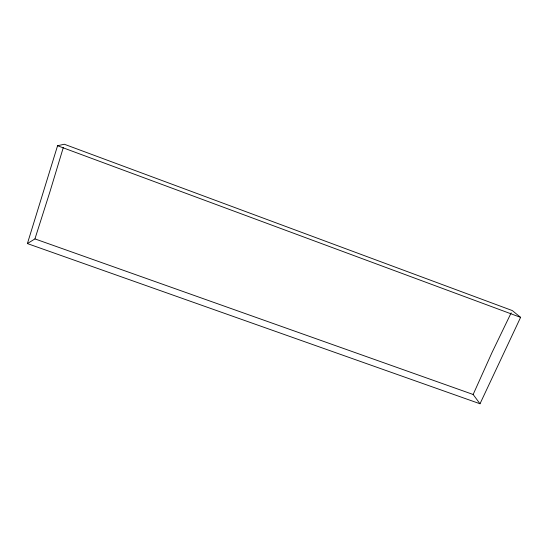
<?xml version="1.0" encoding="UTF-8"?>
<svg xmlns="http://www.w3.org/2000/svg" width="548" height="548" viewBox="0 0 548 548"><rect width="100%" height="100%" fill="white"/><g stroke="black" fill="none" stroke-linecap="round" stroke-linejoin="round"><path stroke-width="0.82" d="M63.321 147.474L49.847 192.047L34.935 238.901L27.4 243.579L480.007 403.766L520.6 317.367L512.277 310.558L64.301 144.234L57.567 145.741L27.4 243.579M480.007 403.766L473.15 394.485L491.988 352.576L511.174 312.846M34.935 238.901L473.15 394.485M57.567 145.741L520.6 317.367"/></g></svg>
